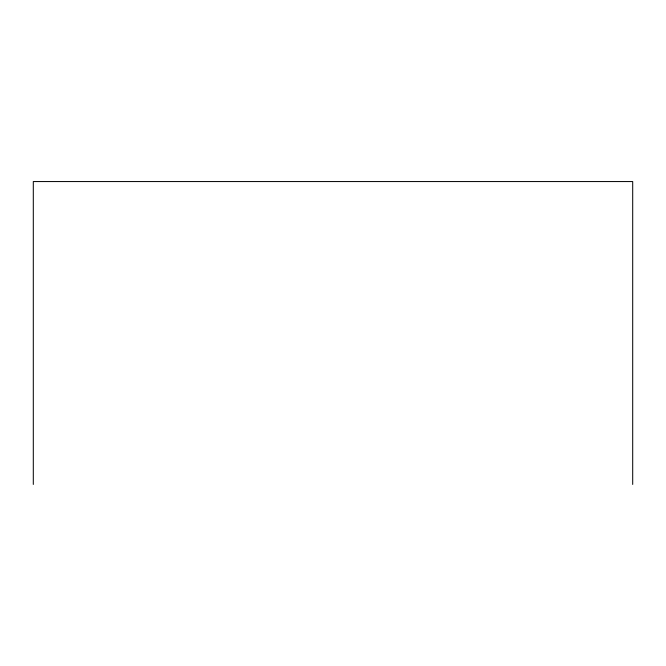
<?xml version="1.0" encoding="UTF-8"?>
<svg xmlns="http://www.w3.org/2000/svg" width="666" height="666" viewBox="0 0 666 666"><rect width="100%" height="100%" fill="white"/><g stroke="black" fill="none" stroke-linecap="round" stroke-linejoin="round"><path stroke-width="1" d="M632.7 484.44L632.7 181.56L33.3 181.56L33.3 484.44"/></g></svg>
